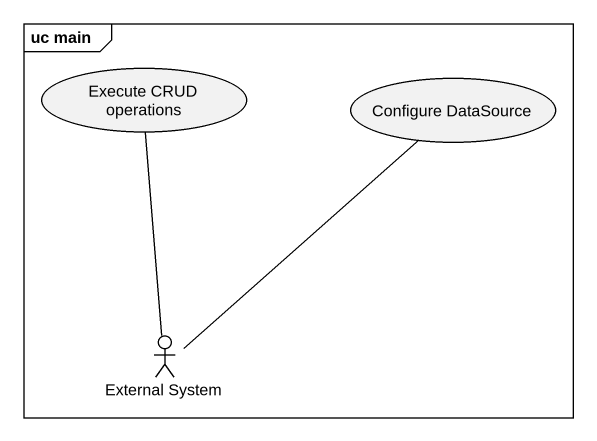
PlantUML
@startuml
mainframe uc main
usecase "Execute CRUD operations" as Execute_CRUD_operations
usecase "Configure DataSource" as Configure_DataSource
actor "External System" as External_System
External_System -up- Execute_CRUD_operations
External_System -up- Configure_DataSource
@enduml
